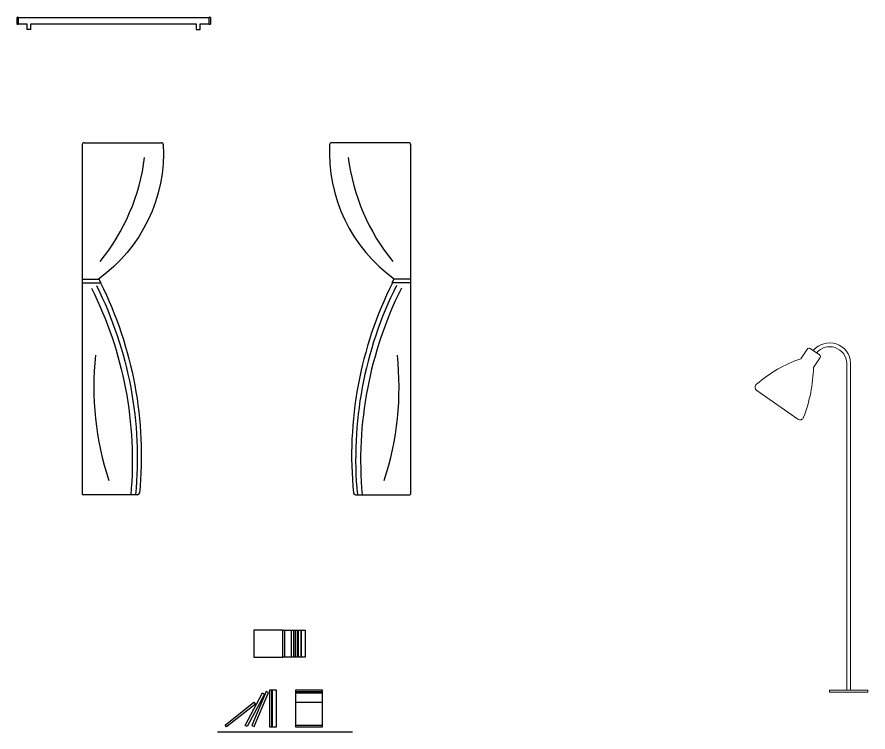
# Model space of a CAD drawing. Header units: millimetres. Extents: x 346 to 2580, y -1832 to 953.
# Drawn here: x 2137.4 to 2579.9, y 104.4 to 476.1 of the extents above; entities that cross this region are included whole.
import ezdxf

# ---------------------------------------------------------------- set-up
doc = ezdxf.new("R2010")
doc.units = ezdxf.units.MM
doc.layers.add('A-DETL', color=6, linetype='Continuous', lineweight=25)
doc.layers.add('A-FURN', color=253, linetype='Continuous', lineweight=18)
doc.layers.add('A-FLOOR', color=142, linetype='Continuous')
doc.layers.add('A-FURN-1', color=221, linetype='Continuous')

# ---------------------------------------------------------------- blocks, each defined once
blk = doc.blocks.new('lampada da terra')
at = {"layer": 'A-FURN'}
for p, q in [((2372.61, 302.84), (2376.03, 307.94)), ((2377.42, 308.21), (2382.38, 304.84)), ((2382.64, 303.45), (2379.18, 298.36)), ((2396.5, 130.57), (2396.5, 300.53)), ((2398.5, 300.57), (2398.5, 130.57)), ((2349.65, 286.39), (2370.99, 271.41))]:
    blk.add_line(p, q, dxfattribs=at)
for points in [[(2398.5, 300.57, 0.687963), (2379.06, 307.09, 0.674458)], [(2396.5, 300.53, 0.678808), (2380.73, 305.96, 0.678808)]]:
    blk.add_lwpolyline(points, format="xyb", dxfattribs=at)
blk.add_lwpolyline([(2387.5, 130.57), (2387.5, 129.57), (2407.5, 129.57), (2407.5, 130.57)], close=True, dxfattribs=at)
for centre, radius, start, end in [((2376.86, 307.38), 1, 55.7761, 146.1363), ((2394.86, 237.48), 69.05, 108.8013, 130.9561), ((2381.81, 304.01), 1, 325.7761, 55.7761), ((2301.37, 300.3), 77.84, 338.9972, 358.5722), ((2350.8, 288.02), 2, 126.9444, 234.9303), ((2372.14, 273.04), 2, 234.9303, 341.3904)]:
    blk.add_arc(centre, radius, start, end, dxfattribs=at)

msp = doc.modelspace()

# ---------------------------------------------------------------- linework, layer by layer
at = {"layer": 'A-DETL'}
for p, q in [((2171.35, 409.99), (2171.35, 228.13)), ((2172.35, 410.76), (2212.51, 410.76)), ((2341.11, 410.76), (2300.96, 410.76)), ((2342.11, 409.99), (2342.11, 228.13)), ((2171.35, 339.9), (2180.03, 339.9)), ((2171.35, 337.9), (2181.07, 337.9)), ((2180.03, 339.9), (2181.07, 337.9)), ((2333.43, 339.9), (2332.39, 337.9)), ((2342.11, 337.9), (2332.39, 337.9)), ((2342.11, 339.9), (2333.43, 339.9)), ((2200.1, 227.73), (2171.75, 227.73)), ((2313.36, 227.73), (2341.71, 227.73))]:
    msp.add_line(p, q, dxfattribs=at)
for points in [[(2213.5, 409.99, -0.255126), (2179.8, 339.9)], [(2299.97, 409.99, 0.255126), (2333.66, 339.9)], [(2178.73, 336.48, -0.140514), (2199.05, 227.73, -0.140514)], [(2180.82, 337.9, -0.141166), (2201.09, 228.63, -0.141166)], [(2332.64, 337.9, 0.141166), (2312.37, 228.63, 0.141166)], [(2334.73, 336.48, 0.140514), (2314.41, 227.73, 0.140514)], [(2176.15, 335.19, -0.138872), (2196.59, 227.73, -0.138872)], [(2337.31, 335.19, 0.138872), (2316.87, 227.73, 0.138872)]]:
    msp.add_lwpolyline(points, format="xyb", dxfattribs=at)
for centre, radius, start, end in [((2172.35, 409.76), 1, 90, 180), ((2212.51, 409.76), 1, 2.8233, 90), ((2300.96, 409.76), 1, 90, 177.1767), ((2341.11, 409.76), 1, 0, 90), ((2097.78, 416.45), 106.84, 320.8224, 352.8353), ((2415.68, 416.45), 106.84, 187.1647, 219.1776), ((2331.99, 283.66), 154.63, 173.8061, 198.2574), ((2181.47, 283.66), 154.63, 341.7426, 6.1939), ((2171.75, 228.13), 0.4, 180, 270), ((2200.1, 228.73), 1, 270, 354.4417), ((2313.36, 228.73), 1, 185.5583, 270), ((2341.71, 228.13), 0.4, 270, 0)]:
    msp.add_arc(centre, radius, start, end, dxfattribs=at)
at = {"layer": 'A-FLOOR'}
msp.add_line((2241.6, 104.42), (2311.84, 104.42), dxfattribs=at)
at = {"layer": 'A-FURN-1'}
for p, q in [((2142.6, 472.65), (2142.6, 469.64)), ((2144.6, 469.64), (2142.6, 469.64)), ((2144.6, 469.64), (2144.6, 472.65)), ((2230.6, 472.65), (2230.6, 469.64)), ((2230.6, 469.64), (2232.6, 469.64)), ((2232.6, 469.64), (2232.6, 472.65)), ((2275.69, 157.39), (2260.65, 157.39)), ((2260.65, 157.39), (2260.65, 143.39)), ((2275.69, 143.39), (2275.69, 157.39)), ((2275.69, 157.39), (2276.48, 157.39)), ((2276.48, 157.39), (2276.48, 143.39)), ((2276.48, 157.39), (2283.2, 157.39)), ((2280.06, 157.39), (2280.06, 143.39)), ((2281.19, 157.39), (2281.19, 143.39)), ((2282.02, 157.39), (2282.02, 143.39)), ((2283.2, 143.39), (2283.2, 157.39)), ((2283.68, 157.39), (2283.68, 143.39)), ((2283.68, 157.39), (2284.96, 157.39)), ((2284.96, 157.39), (2284.96, 143.39)), ((2285.2, 157.39), (2285.2, 143.39)), ((2285.2, 157.39), (2287.33, 157.39)), ((2287.33, 157.39), (2287.33, 143.39)), ((2260.65, 143.39), (2275.69, 143.39)), ((2276.48, 143.39), (2275.69, 143.39)), ((2283.2, 143.39), (2276.48, 143.39)), ((2284.96, 143.39), (2283.68, 143.39)), ((2287.33, 143.39), (2285.2, 143.39)), ((2282.23, 126.21), (2282.23, 107.01)), ((2296.23, 126.21), (2282.23, 126.21)), ((2282.23, 125.46), (2296.23, 125.46)), ((2282.23, 124.73), (2296.23, 124.73)), ((2296.23, 107.01), (2296.23, 126.21)), ((2282.23, 119.95), (2296.23, 119.95)), ((2282.23, 108.01), (2296.23, 108.01)), ((2282.23, 107.01), (2296.23, 107.01))]:
    msp.add_line(p, q, dxfattribs=at)
for points in [[(2137.43, 472.47), (2137.43, 475.91)], [(2137.63, 476.11), (2137.78, 476.11)], [(2137.98, 475.91), (2137.98, 472.47)], [(2145.56, 475.65), (2137.98, 475.65)], [(2237.43, 475.65), (2145.16, 475.65)], [(2237.43, 472.65), (2237.43, 475.91)], [(2237.63, 476.11), (2237.78, 476.11)], [(2237.98, 475.91), (2237.98, 472.47)], [(2137.78, 472.27), (2137.63, 472.27)], [(2137.98, 472.65), (2142.6, 472.65)], [(2144.6, 472.65), (2230.36, 472.65)], [(2230.36, 472.65), (2230.6, 472.65)], [(2232.6, 472.65), (2237.43, 472.65)], [(2237.43, 472.47), (2237.43, 472.65)], [(2237.78, 472.27), (2237.63, 472.27)], [(2266.16, 124.13), (2257.12, 107.19), (2255.99, 107.79), (2265.03, 124.73), (2266.16, 124.13)], [(2260.76, 107.26), (2268.17, 124.97), (2266.99, 125.46), (2259.58, 107.75), (2260.76, 107.26)], [(2269.93, 107.01), (2269.93, 126.21), (2268.65, 126.21), (2268.65, 107.01), (2269.93, 107.01)], [(2272.29, 107.01), (2272.29, 126.21), (2270.17, 126.21), (2270.17, 107.01), (2272.29, 107.01)], [(2261.45, 118.95), (2246.42, 107.01), (2245.62, 108.01), (2260.65, 119.95), (2261.45, 118.95)]]:
    msp.add_lwpolyline(points, dxfattribs=at)
for centre, start, end in [((2137.63, 475.91), 90, 180), ((2137.78, 475.91), 0, 90), ((2237.63, 475.91), 90, 180), ((2237.78, 475.91), 0, 90), ((2137.63, 472.47), 180, 270), ((2137.78, 472.47), 270, 0), ((2237.63, 472.47), 180, 270), ((2237.78, 472.47), 270, 0)]:
    msp.add_arc(centre, 0.2, start, end, dxfattribs=at)

# ---------------------------------------------------------------- block references
at = {"layer": 'A-FURN'}
msp.add_blockref('lampada da terra', (172.42, -4.38), dxfattribs=at)

doc.saveas('drawing.dxf')
